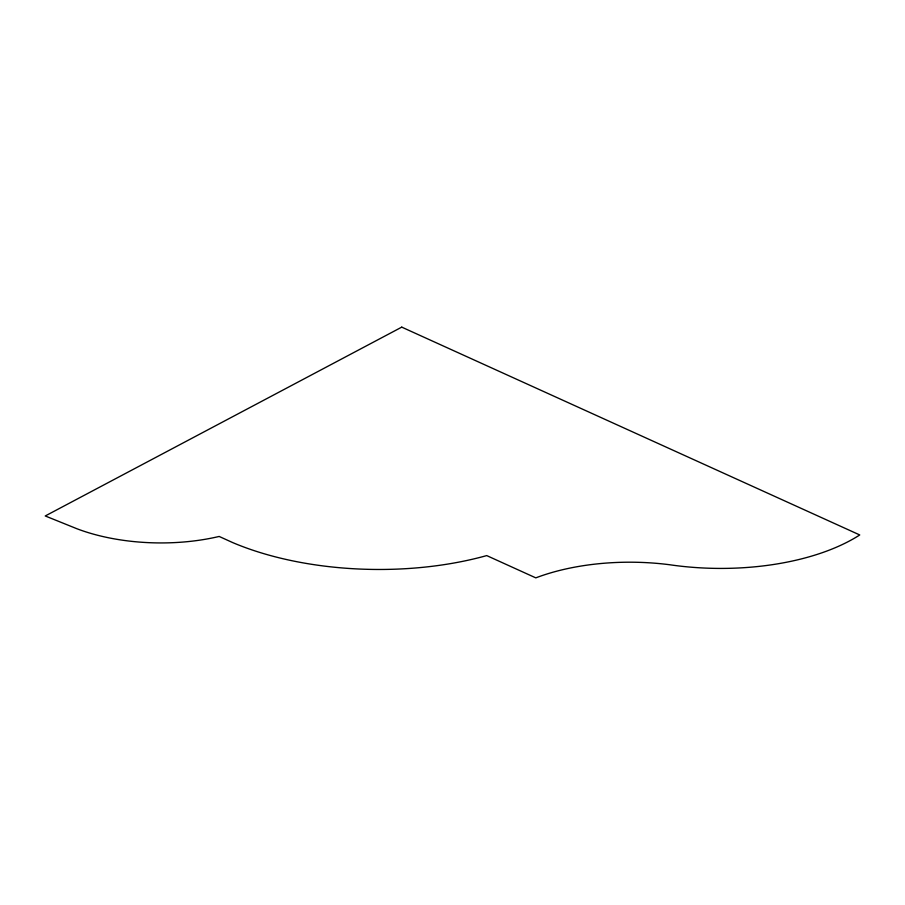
<?xml version="1.0" encoding="UTF-8"?>
<svg xmlns="http://www.w3.org/2000/svg" width="905" height="905" viewBox="0 0 905 905"><rect width="100%" height="100%" fill="white"/><g stroke="black" fill="none" stroke-linecap="round" stroke-linejoin="round"><path stroke-width="1.36" d="M401.752 327.135L45.25 515.963L76.982 528.769A135.15 66.144 0.7 0 0 219.168 536.45L232.834 542.649A220.198 107.763 0.7 0 0 486.72 555.591L535.794 577.865A155.66 76.178 0.7 0 1 669.666 564.743A177.855 87.038 0.7 0 0 859.75 534.957L401.752 327.135"/></g></svg>
